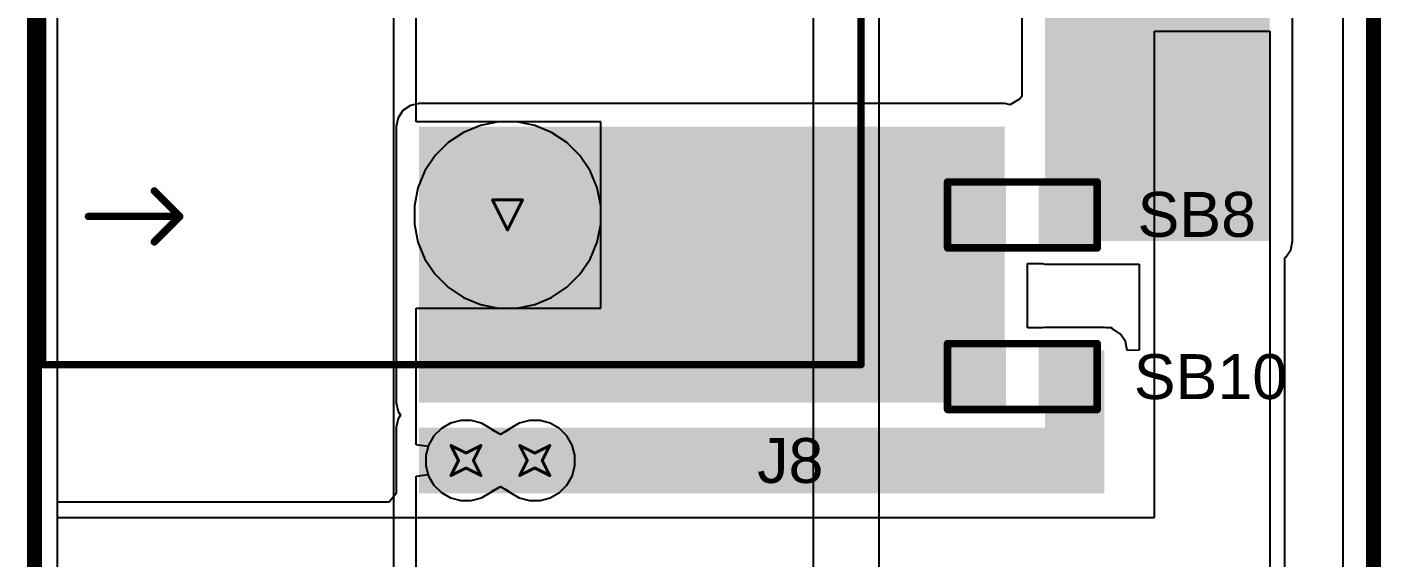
# Model space of a CAD drawing. Header units: inches. Extents: x -36 to 349, y -11 to 240.
# Drawn here: x -6.63 to 16.35, y 78.56 to 87.57 of the extents above; entities that cross this region are included whole.
import ezdxf

# ---------------------------------------------------------------- set-up
doc = ezdxf.new("R2010")
doc.units = ezdxf.units.IN
for name, color, linetype in [('Board Outline', 216, 'Continuous'), ('Bottom Layer', 5, 'Continuous'), ('Bottom Solder', 6, 'Continuous'), ('Drill Drawing', 1, 'Continuous'), ('Layer 1', 16, 'Continuous'), ('Layer 2', 76, 'Continuous'), ('Multi-Layer', 9, 'Continuous'), ('Pad Holes', 156, 'Continuous'), ('Top Layer', 1, 'Continuous'), ('Top Overlay', 2, 'Continuous'), ('Top Paste', 8, 'Continuous'), ('Top Solder', 216, 'Continuous'), ('Via Holes', 16, 'Continuous')]:
    doc.layers.add(name, color=color, linetype=linetype)
doc.styles.add('Arial', font='', dxfattribs={"height": 0.2})
doc.styles.get('Arial').set_extended_font_data('Arial')

# ---------------------------------------------------------------- blocks, each defined once
blk = doc.blocks.new('S______B______170')
at = {"layer": 'Top Layer'}
for points in [[(-1.143, -0.444), (-1.143, 0.445), (-0.381, 0.445), (-0.381, -0.444)], [(0.381, -0.444), (0.381, 0.445), (1.143, 0.445), (1.143, -0.444)]]:
    blk.add_hatch(color=1, dxfattribs=at).paths.add_polyline_path(points)
at = {"layer": 'Top Paste'}
for points in [[(-1.143, -0.444), (-1.143, 0.445), (-0.381, 0.445), (-0.381, -0.444)], [(0.381, -0.444), (0.381, 0.445), (1.143, 0.445), (1.143, -0.444)]]:
    blk.add_hatch(color=8, dxfattribs=at).paths.add_polyline_path(points)
at = {"layer": 'Top Solder'}
for points in [[(-1.245, -0.546), (-1.245, 0.546), (-0.279, 0.546), (-0.279, -0.546)], [(0.279, -0.546), (0.279, 0.546), (1.245, 0.546), (1.245, -0.546)]]:
    blk.add_hatch(color=216, dxfattribs=at).paths.add_polyline_path(points)
at = {"layer": 'Top Overlay'}
for points in [[(-1.27, -0.559, 0.127, 0.127, 0), (-1.27, 0.559, 0.127, 0.127, 0)], [(-1.27, 0.559, 0.127, 0.127, 0), (1.27, 0.559, 0.127, 0.127, 0)], [(1.27, -0.559, 0.127, 0.127, 0), (1.27, 0.559, 0.127, 0.127, 0)], [(-1.27, -0.559, 0.127, 0.127, 0), (1.27, -0.559, 0.127, 0.127, 0)]]:
    blk.add_lwpolyline(points, format="xyseb", dxfattribs=at)
for points in [[(-1.302, 0.559, 0.0635, 0.0635, 1), (-1.238, 0.559, 0.0635, 0.0635, 1)], [(-1.302, 0.559, 0.0635, 0.0635, 1), (-1.238, 0.559, 0.0635, 0.0635, 1)], [(1.238, 0.559, 0.0635, 0.0635, 1), (1.302, 0.559, 0.0635, 0.0635, 1)], [(1.238, 0.559, 0.0635, 0.0635, 1), (1.302, 0.559, 0.0635, 0.0635, 1)], [(-1.302, -0.559, 0.0635, 0.0635, 1), (-1.238, -0.559, 0.0635, 0.0635, 1)], [(-1.302, -0.559, 0.0635, 0.0635, 1), (-1.238, -0.559, 0.0635, 0.0635, 1)], [(1.238, -0.559, 0.0635, 0.0635, 1), (1.302, -0.559, 0.0635, 0.0635, 1)], [(1.238, -0.559, 0.0635, 0.0635, 1), (1.302, -0.559, 0.0635, 0.0635, 1)]]:
    blk.add_lwpolyline(points, format="xyseb", close=True, dxfattribs=at)
blk = doc.blocks.new('S______B______172')
at = {"layer": 'Top Layer'}
for points in [[(-1.143, -0.444), (-1.143, 0.445), (-0.381, 0.445), (-0.381, -0.444)], [(0.381, -0.444), (0.381, 0.445), (1.143, 0.445), (1.143, -0.444)]]:
    blk.add_hatch(color=1, dxfattribs=at).paths.add_polyline_path(points)
at = {"layer": 'Top Paste'}
for points in [[(-1.143, -0.444), (-1.143, 0.445), (-0.381, 0.445), (-0.381, -0.444)], [(0.381, -0.444), (0.381, 0.445), (1.143, 0.445), (1.143, -0.444)]]:
    blk.add_hatch(color=8, dxfattribs=at).paths.add_polyline_path(points)
at = {"layer": 'Top Solder'}
for points in [[(-1.245, -0.546), (-1.245, 0.546), (-0.279, 0.546), (-0.279, -0.546)], [(0.279, -0.546), (0.279, 0.546), (1.245, 0.546), (1.245, -0.546)]]:
    blk.add_hatch(color=216, dxfattribs=at).paths.add_polyline_path(points)
at = {"layer": 'Top Overlay'}
for points in [[(-1.27, -0.559, 0.127, 0.127, 0), (-1.27, 0.559, 0.127, 0.127, 0)], [(-1.27, 0.559, 0.127, 0.127, 0), (1.27, 0.559, 0.127, 0.127, 0)], [(1.27, -0.559, 0.127, 0.127, 0), (1.27, 0.559, 0.127, 0.127, 0)], [(-1.27, -0.559, 0.127, 0.127, 0), (1.27, -0.559, 0.127, 0.127, 0)]]:
    blk.add_lwpolyline(points, format="xyseb", dxfattribs=at)
for points in [[(-1.302, 0.559, 0.0635, 0.0635, 1), (-1.238, 0.559, 0.0635, 0.0635, 1)], [(-1.302, 0.559, 0.0635, 0.0635, 1), (-1.238, 0.559, 0.0635, 0.0635, 1)], [(1.238, 0.559, 0.0635, 0.0635, 1), (1.302, 0.559, 0.0635, 0.0635, 1)], [(1.238, 0.559, 0.0635, 0.0635, 1), (1.302, 0.559, 0.0635, 0.0635, 1)], [(-1.302, -0.559, 0.0635, 0.0635, 1), (-1.238, -0.559, 0.0635, 0.0635, 1)], [(-1.302, -0.559, 0.0635, 0.0635, 1), (-1.238, -0.559, 0.0635, 0.0635, 1)], [(1.238, -0.559, 0.0635, 0.0635, 1), (1.302, -0.559, 0.0635, 0.0635, 1)], [(1.238, -0.559, 0.0635, 0.0635, 1), (1.302, -0.559, 0.0635, 0.0635, 1)]]:
    blk.add_lwpolyline(points, format="xyseb", close=True, dxfattribs=at)
blk = doc.blocks.new('TB008A_508_04BE_344')
at = {"layer": 'Bottom Layer'}
blk.add_hatch(color=5, dxfattribs=at).paths.add_polyline_path([(-1.2, 1.2), (1.2, 1.2), (1.2, -1.2), (-1.2, -1.2)])
h = blk.add_hatch(color=5, dxfattribs=at)
edge = h.paths.add_edge_path()
edge.add_arc((5.08, 0), 1.2, 0, 360)
h = blk.add_hatch(color=5, dxfattribs=at)
edge = h.paths.add_edge_path()
edge.add_arc((10.16, 0), 1.2, 0, 360)
h = blk.add_hatch(color=5, dxfattribs=at)
edge = h.paths.add_edge_path()
edge.add_arc((15.24, 0), 1.2, 0, 360)
at = {"layer": 'Bottom Solder'}
blk.add_hatch(color=6, dxfattribs=at).paths.add_polyline_path([(-1.302, 1.302), (1.302, 1.302), (1.302, -1.302), (-1.302, -1.302)])
h = blk.add_hatch(color=6, dxfattribs=at)
edge = h.paths.add_edge_path()
edge.add_arc((5.08, 0), 1.302, 0, 360)
h = blk.add_hatch(color=6, dxfattribs=at)
edge = h.paths.add_edge_path()
edge.add_arc((10.16, 0), 1.302, 0, 360)
h = blk.add_hatch(color=6, dxfattribs=at)
edge = h.paths.add_edge_path()
edge.add_arc((15.24, 0), 1.302, 0, 360)
at = {"layer": 'Layer 1'}
h = blk.add_hatch(color=16, dxfattribs=at)
edge = h.paths.add_edge_path()
edge.add_arc((0, 0), 1.2, 0, 360)
h = blk.add_hatch(color=16, dxfattribs=at)
edge = h.paths.add_edge_path()
edge.add_arc((5.08, 0), 1.2, 0, 360)
h = blk.add_hatch(color=16, dxfattribs=at)
edge = h.paths.add_edge_path()
edge.add_arc((10.16, 0), 1.2, 0, 360)
h = blk.add_hatch(color=16, dxfattribs=at)
edge = h.paths.add_edge_path()
edge.add_arc((15.24, 0), 1.2, 0, 360)
at = {"layer": 'Layer 2'}
h = blk.add_hatch(color=76, dxfattribs=at)
edge = h.paths.add_edge_path()
edge.add_arc((0, 0), 1.2, 0, 360)
h = blk.add_hatch(color=76, dxfattribs=at)
edge = h.paths.add_edge_path()
edge.add_arc((5.08, 0), 1.2, 0, 360)
h = blk.add_hatch(color=76, dxfattribs=at)
edge = h.paths.add_edge_path()
edge.add_arc((10.16, 0), 1.2, 0, 360)
h = blk.add_hatch(color=76, dxfattribs=at)
edge = h.paths.add_edge_path()
edge.add_arc((15.24, 0), 1.2, 0, 360)
at = {"layer": 'Multi-Layer'}
h = blk.add_hatch(color=9, dxfattribs=at)
edge = h.paths.add_edge_path()
edge.add_arc((5.08, 0), 1.2, 0, 360)
h = blk.add_hatch(color=9, dxfattribs=at)
edge = h.paths.add_edge_path()
edge.add_arc((10.16, 0), 1.2, 0, 360)
h = blk.add_hatch(color=9, dxfattribs=at)
edge = h.paths.add_edge_path()
edge.add_arc((15.24, 0), 1.2, 0, 360)
at = {"layer": 'Pad Holes'}
h = blk.add_hatch(color=7, dxfattribs=at)
edge = h.paths.add_edge_path()
edge.add_arc((0, 0), 0.8, 0, 360)
h = blk.add_hatch(color=7, dxfattribs=at)
edge = h.paths.add_edge_path()
edge.add_arc((5.08, 0), 0.8, 0, 360)
h = blk.add_hatch(color=7, dxfattribs=at)
edge = h.paths.add_edge_path()
edge.add_arc((10.16, 0), 0.8, 0, 360)
h = blk.add_hatch(color=7, dxfattribs=at)
edge = h.paths.add_edge_path()
edge.add_arc((15.24, 0), 0.8, 0, 360)
at = {"layer": 'Top Layer'}
blk.add_hatch(color=1, dxfattribs=at).paths.add_polyline_path([(-1.2, 1.2), (1.2, 1.2), (1.2, -1.2), (-1.2, -1.2)])
h = blk.add_hatch(color=1, dxfattribs=at)
edge = h.paths.add_edge_path()
edge.add_arc((5.08, 0), 1.2, 0, 360)
h = blk.add_hatch(color=1, dxfattribs=at)
edge = h.paths.add_edge_path()
edge.add_arc((10.16, 0), 1.2, 0, 360)
h = blk.add_hatch(color=1, dxfattribs=at)
edge = h.paths.add_edge_path()
edge.add_arc((15.24, 0), 1.2, 0, 360)
at = {"layer": 'Top Solder'}
blk.add_hatch(color=216, dxfattribs=at).paths.add_polyline_path([(-1.302, 1.302), (1.302, 1.302), (1.302, -1.302), (-1.302, -1.302)])
h = blk.add_hatch(color=216, dxfattribs=at)
edge = h.paths.add_edge_path()
edge.add_arc((5.08, 0), 1.302, 0, 360)
h = blk.add_hatch(color=216, dxfattribs=at)
edge = h.paths.add_edge_path()
edge.add_arc((10.16, 0), 1.302, 0, 360)
h = blk.add_hatch(color=216, dxfattribs=at)
edge = h.paths.add_edge_path()
edge.add_arc((15.24, 0), 1.302, 0, 360)
at = {"layer": 'Top Overlay'}
for points in [[(-2.54, 7.89, 0.127, 0.127, 0), (17.78, 7.89, 0.127, 0.127, 0)], [(-2.54, 7.89, 0.127, 0.127, 0), (-2.54, -6, 0.127, 0.127, 0)], [(17.78, 7.89, 0.127, 0.127, 0), (17.78, -6, 0.127, 0.127, 0)], [(-0.025, 7.112, 0.127, 0.127, 0), (-0.025, 5.563, 0.127, 0.127, 0)], [(5.029, 7.137, 0.127, 0.127, 0), (5.029, 5.588, 0.127, 0.127, 0)], [(10.135, 7.112, 0.127, 0.127, 0), (10.135, 5.563, 0.127, 0.127, 0)], [(15.215, 7.112, 0.127, 0.127, 0), (15.215, 5.563, 0.127, 0.127, 0)], [(-0.457, 5.994, 0.127, 0.127, 0), (-0.025, 5.563, 0.127, 0.127, 0)], [(0.406, 5.994, 0.127, 0.127, 0), (-0.025, 5.563, 0.127, 0.127, 0)], [(4.597, 6.02, 0.127, 0.127, 0), (5.029, 5.588, 0.127, 0.127, 0)], [(5.461, 6.02, 0.127, 0.127, 0), (5.029, 5.588, 0.127, 0.127, 0)], [(9.703, 5.994, 0.127, 0.127, 0), (10.135, 5.563, 0.127, 0.127, 0)], [(10.566, 5.994, 0.127, 0.127, 0), (10.135, 5.563, 0.127, 0.127, 0)], [(14.783, 5.994, 0.127, 0.127, 0), (15.215, 5.563, 0.127, 0.127, 0)], [(15.646, 5.994, 0.127, 0.127, 0), (15.215, 5.563, 0.127, 0.127, 0)], [(-2.54, -6, 0.127, 0.127, 0), (17.78, -6, 0.127, 0.127, 0)]]:
    blk.add_lwpolyline(points, format="xyseb", dxfattribs=at)
for points in [[(-2.572, 7.89, 0.0635, 0.0635, 1), (-2.508, 7.89, 0.0635, 0.0635, 1)], [(-2.572, 7.89, 0.0635, 0.0635, 1), (-2.508, 7.89, 0.0635, 0.0635, 1)], [(17.748, 7.89, 0.0635, 0.0635, 1), (17.812, 7.89, 0.0635, 0.0635, 1)], [(17.748, 7.89, 0.0635, 0.0635, 1), (17.812, 7.89, 0.0635, 0.0635, 1)], [(-0.057, 7.112, 0.0635, 0.0635, 1), (0.006, 7.112, 0.0635, 0.0635, 1)], [(4.997, 7.137, 0.0635, 0.0635, 1), (5.061, 7.137, 0.0635, 0.0635, 1)], [(10.103, 7.112, 0.0635, 0.0635, 1), (10.166, 7.112, 0.0635, 0.0635, 1)], [(15.183, 7.112, 0.0635, 0.0635, 1), (15.246, 7.112, 0.0635, 0.0635, 1)], [(-0.489, 5.994, 0.0635, 0.0635, 1), (-0.425, 5.994, 0.0635, 0.0635, 1)], [(0.375, 5.994, 0.0635, 0.0635, 1), (0.438, 5.994, 0.0635, 0.0635, 1)], [(4.566, 6.02, 0.0635, 0.0635, 1), (4.629, 6.02, 0.0635, 0.0635, 1)], [(5.429, 6.02, 0.0635, 0.0635, 1), (5.493, 6.02, 0.0635, 0.0635, 1)], [(9.671, 5.994, 0.0635, 0.0635, 1), (9.735, 5.994, 0.0635, 0.0635, 1)], [(10.535, 5.994, 0.0635, 0.0635, 1), (10.598, 5.994, 0.0635, 0.0635, 1)], [(14.751, 5.994, 0.0635, 0.0635, 1), (14.815, 5.994, 0.0635, 0.0635, 1)], [(15.615, 5.994, 0.0635, 0.0635, 1), (15.678, 5.994, 0.0635, 0.0635, 1)], [(-0.057, 5.563, 0.0635, 0.0635, 1), (0.006, 5.563, 0.0635, 0.0635, 1)], [(-0.057, 5.563, 0.0635, 0.0635, 1), (0.006, 5.563, 0.0635, 0.0635, 1)], [(-0.057, 5.563, 0.0635, 0.0635, 1), (0.006, 5.563, 0.0635, 0.0635, 1)], [(4.997, 5.588, 0.0635, 0.0635, 1), (5.061, 5.588, 0.0635, 0.0635, 1)], [(4.997, 5.588, 0.0635, 0.0635, 1), (5.061, 5.588, 0.0635, 0.0635, 1)], [(4.997, 5.588, 0.0635, 0.0635, 1), (5.061, 5.588, 0.0635, 0.0635, 1)], [(10.103, 5.563, 0.0635, 0.0635, 1), (10.166, 5.563, 0.0635, 0.0635, 1)], [(10.103, 5.563, 0.0635, 0.0635, 1), (10.166, 5.563, 0.0635, 0.0635, 1)], [(10.103, 5.563, 0.0635, 0.0635, 1), (10.166, 5.563, 0.0635, 0.0635, 1)], [(15.183, 5.563, 0.0635, 0.0635, 1), (15.246, 5.563, 0.0635, 0.0635, 1)], [(15.183, 5.563, 0.0635, 0.0635, 1), (15.246, 5.563, 0.0635, 0.0635, 1)], [(15.183, 5.563, 0.0635, 0.0635, 1), (15.246, 5.563, 0.0635, 0.0635, 1)], [(-2.572, -6, 0.0635, 0.0635, 1), (-2.508, -6, 0.0635, 0.0635, 1)], [(-2.572, -6, 0.0635, 0.0635, 1), (-2.508, -6, 0.0635, 0.0635, 1)], [(17.748, -6, 0.0635, 0.0635, 1), (17.812, -6, 0.0635, 0.0635, 1)], [(17.748, -6, 0.0635, 0.0635, 1), (17.812, -6, 0.0635, 0.0635, 1)]]:
    blk.add_lwpolyline(points, format="xyseb", close=True, dxfattribs=at)

msp = doc.modelspace()

# ---------------------------------------------------------------- hatches: boundary and pattern name
at = {"layer": 'Bottom Layer'}
h = msp.add_hatch(color=5, dxfattribs=at)
edge = h.paths.add_edge_path()
edge.add_arc((0.822, 80.213), 0.3, 0, 360)
h = msp.add_hatch(color=5, dxfattribs=at)
edge = h.paths.add_edge_path()
edge.add_arc((1.99, 80.213), 0.3, 0, 360)
at = {"layer": 'Layer 1'}
h = msp.add_hatch(color=16, dxfattribs=at)
edge = h.paths.add_edge_path()
edge.add_arc((0.822, 80.213), 0.3, 0, 360)
h = msp.add_hatch(color=16, dxfattribs=at)
edge = h.paths.add_edge_path()
edge.add_arc((1.99, 80.213), 0.3, 0, 360)
at = {"layer": 'Layer 2'}
h = msp.add_hatch(color=76, dxfattribs=at)
edge = h.paths.add_edge_path()
edge.add_arc((0.822, 80.213), 0.3, 0, 360)
h = msp.add_hatch(color=76, dxfattribs=at)
edge = h.paths.add_edge_path()
edge.add_arc((1.99, 80.213), 0.3, 0, 360)
at = {"layer": 'Top Layer'}
for points in [[(10.646, 83.937), (11.408, 83.937), (11.408, 89.906), (10.646, 89.906)], [(10.646, 83.937), (14.462, 83.937), (14.462, 88.468), (10.646, 88.468)], [(0.027, 81.193), (9.966, 81.193), (9.966, 85.881), (0.027, 85.881)], [(10.646, 79.654), (11.656, 79.654), (11.656, 82.082), (10.646, 82.082)], [(0.027, 79.654), (11.656, 79.654), (11.656, 80.772), (0.027, 80.772)]]:
    msp.add_hatch(color=1, dxfattribs=at).paths.add_polyline_path(points)
h = msp.add_hatch(color=1, dxfattribs=at)
edge = h.paths.add_edge_path()
edge.add_arc((0.822, 80.213), 0.3, 0, 360)
h = msp.add_hatch(color=1, dxfattribs=at)
edge = h.paths.add_edge_path()
edge.add_arc((1.99, 80.213), 0.3, 0, 360)
at = {"layer": 'Via Holes'}
h = msp.add_hatch(color=7, dxfattribs=at)
edge = h.paths.add_edge_path()
edge.add_arc((0.822, 80.213), 0.15, 0, 360)
h = msp.add_hatch(color=7, dxfattribs=at)
edge = h.paths.add_edge_path()
edge.add_arc((1.99, 80.213), 0.15, 0, 360)

# ---------------------------------------------------------------- linework, layer by layer
at = {"layer": 'Board Outline'}
msp.add_lwpolyline([(-6.5, -7.021, 0.254, 0.254, 0), (-6.5, 123, 0.254, 0.254, 0)], format="xyseb", dxfattribs=at)
at = {"layer": 'Bottom Layer'}
for p, q in [((-6.112, 56.473), (-6.112, 123)), ((-0.411, 88.569), (-0.411, 85.962)), ((-0.022, 85.962), (-0.022, 88.569)), ((-0.411, 85.962), (-0.411, 82.8)), ((3.108, 85.962), (-0.022, 85.962)), ((3.108, 82.8), (3.108, 85.962)), ((-0.411, 82.8), (-0.411, 80.479)), ((-0.022, 80.479), (-0.022, 82.8)), ((-0.022, 82.8), (3.108, 82.8)), ((0.732, 80.894), (0.559, 80.848)), ((0.911, 80.894), (0.732, 80.894)), ((1.085, 80.848), (0.911, 80.894)), ((1.901, 80.894), (1.727, 80.848)), ((2.08, 80.894), (1.901, 80.894)), ((2.253, 80.848), (2.08, 80.894)), ((0.404, 80.758), (0.277, 80.631)), ((0.559, 80.848), (0.404, 80.758)), ((1.24, 80.758), (1.085, 80.848)), ((1.268, 80.73), (1.24, 80.758)), ((1.406, 80.653), (1.268, 80.73)), ((1.544, 80.73), (1.406, 80.653)), ((1.572, 80.758), (1.544, 80.73)), ((1.727, 80.848), (1.572, 80.758)), ((2.408, 80.758), (2.253, 80.848)), ((2.535, 80.631), (2.408, 80.758)), ((-0.411, 80.479), (-0.411, 79.947)), ((0.181, 80.452), (-0.022, 80.479)), ((0.187, 80.476), (0.181, 80.452)), ((0.277, 80.631), (0.187, 80.476)), ((2.625, 80.476), (2.535, 80.631)), ((2.671, 80.303), (2.625, 80.476)), ((2.671, 80.124), (2.671, 80.303)), ((-0.022, 79.947), (0.181, 79.974)), ((0.181, 79.974), (0.187, 79.95)), ((2.625, 79.95), (2.671, 80.124)), ((-0.411, 79.947), (-0.411, 75.168)), ((-0.022, 75.168), (-0.022, 79.947)), ((0.187, 79.95), (0.277, 79.795)), ((0.277, 79.795), (0.404, 79.668)), ((1.268, 79.696), (1.406, 79.773)), ((1.406, 79.773), (1.544, 79.696)), ((2.408, 79.668), (2.535, 79.795)), ((2.535, 79.795), (2.625, 79.95)), ((0.404, 79.668), (0.559, 79.579)), ((0.559, 79.579), (0.732, 79.532)), ((0.732, 79.532), (0.911, 79.532)), ((0.911, 79.532), (1.085, 79.579)), ((1.085, 79.579), (1.24, 79.668)), ((1.24, 79.668), (1.268, 79.696)), ((1.544, 79.696), (1.572, 79.668)), ((1.572, 79.668), (1.727, 79.579)), ((1.727, 79.579), (1.901, 79.532)), ((1.901, 79.532), (2.08, 79.532)), ((2.08, 79.532), (2.253, 79.579)), ((2.253, 79.579), (2.408, 79.668))]:
    msp.add_line(p, q, dxfattribs=at)
at = {"layer": 'Drill Drawing'}
for points in [[(1.273, 84.635, 0.0508, 0.0508, 0), (1.781, 84.635, 0.0508, 0.0508, 0)], [(1.273, 84.635, 0.0508, 0.0508, 0), (1.527, 84.127, 0.0508, 0.0508, 0)], [(1.527, 84.127, 0.0508, 0.0508, 0), (1.781, 84.635, 0.0508, 0.0508, 0)], [(0.568, 80.467, 0.0508, 0.0508, 0), (0.822, 80.34, 0.0508, 0.0508, 0)], [(0.568, 80.467, 0.0508, 0.0508, 0), (0.695, 80.213, 0.0508, 0.0508, 0)], [(0.822, 80.34, 0.0508, 0.0508, 0), (1.076, 80.467, 0.0508, 0.0508, 0)], [(0.949, 80.213, 0.0508, 0.0508, 0), (1.076, 80.467, 0.0508, 0.0508, 0)], [(1.736, 80.467, 0.0508, 0.0508, 0), (1.99, 80.34, 0.0508, 0.0508, 0)], [(1.736, 80.467, 0.0508, 0.0508, 0), (1.863, 80.213, 0.0508, 0.0508, 0)], [(1.99, 80.34, 0.0508, 0.0508, 0), (2.244, 80.467, 0.0508, 0.0508, 0)], [(2.117, 80.213, 0.0508, 0.0508, 0), (2.244, 80.467, 0.0508, 0.0508, 0)], [(0.568, 79.959, 0.0508, 0.0508, 0), (0.695, 80.213, 0.0508, 0.0508, 0)], [(0.949, 80.213, 0.0508, 0.0508, 0), (1.076, 79.959, 0.0508, 0.0508, 0)], [(1.736, 79.959, 0.0508, 0.0508, 0), (1.863, 80.213, 0.0508, 0.0508, 0)], [(2.117, 80.213, 0.0508, 0.0508, 0), (2.244, 79.959, 0.0508, 0.0508, 0)], [(0.568, 79.959, 0.0508, 0.0508, 0), (0.822, 80.086, 0.0508, 0.0508, 0)], [(0.822, 80.086, 0.0508, 0.0508, 0), (1.076, 79.959, 0.0508, 0.0508, 0)], [(1.736, 79.959, 0.0508, 0.0508, 0), (1.99, 80.086, 0.0508, 0.0508, 0)], [(1.99, 80.086, 0.0508, 0.0508, 0), (2.244, 79.959, 0.0508, 0.0508, 0)]]:
    msp.add_lwpolyline(points, format="xyseb", dxfattribs=at)
for points in [[(1.261, 84.635, 0.0254, 0.0254, 1), (1.286, 84.635, 0.0254, 0.0254, 1)], [(1.261, 84.635, 0.0254, 0.0254, 1), (1.286, 84.635, 0.0254, 0.0254, 1)], [(1.769, 84.635, 0.0254, 0.0254, 1), (1.794, 84.635, 0.0254, 0.0254, 1)], [(1.769, 84.635, 0.0254, 0.0254, 1), (1.794, 84.635, 0.0254, 0.0254, 1)], [(1.515, 84.127, 0.0254, 0.0254, 1), (1.54, 84.127, 0.0254, 0.0254, 1)], [(1.515, 84.127, 0.0254, 0.0254, 1), (1.54, 84.127, 0.0254, 0.0254, 1)], [(0.555, 80.467, 0.0254, 0.0254, 1), (0.58, 80.467, 0.0254, 0.0254, 1)], [(0.555, 80.467, 0.0254, 0.0254, 1), (0.58, 80.467, 0.0254, 0.0254, 1)], [(1.063, 80.467, 0.0254, 0.0254, 1), (1.088, 80.467, 0.0254, 0.0254, 1)], [(1.063, 80.467, 0.0254, 0.0254, 1), (1.088, 80.467, 0.0254, 0.0254, 1)], [(1.723, 80.467, 0.0254, 0.0254, 1), (1.749, 80.467, 0.0254, 0.0254, 1)], [(1.723, 80.467, 0.0254, 0.0254, 1), (1.749, 80.467, 0.0254, 0.0254, 1)], [(2.231, 80.467, 0.0254, 0.0254, 1), (2.257, 80.467, 0.0254, 0.0254, 1)], [(2.231, 80.467, 0.0254, 0.0254, 1), (2.257, 80.467, 0.0254, 0.0254, 1)], [(0.682, 80.213, 0.0254, 0.0254, 1), (0.707, 80.213, 0.0254, 0.0254, 1)], [(0.682, 80.213, 0.0254, 0.0254, 1), (0.707, 80.213, 0.0254, 0.0254, 1)], [(0.809, 80.34, 0.0254, 0.0254, 1), (0.834, 80.34, 0.0254, 0.0254, 1)], [(0.809, 80.34, 0.0254, 0.0254, 1), (0.834, 80.34, 0.0254, 0.0254, 1)], [(0.936, 80.213, 0.0254, 0.0254, 1), (0.961, 80.213, 0.0254, 0.0254, 1)], [(0.936, 80.213, 0.0254, 0.0254, 1), (0.961, 80.213, 0.0254, 0.0254, 1)], [(1.85, 80.213, 0.0254, 0.0254, 1), (1.876, 80.213, 0.0254, 0.0254, 1)], [(1.85, 80.213, 0.0254, 0.0254, 1), (1.876, 80.213, 0.0254, 0.0254, 1)], [(1.977, 80.34, 0.0254, 0.0254, 1), (2.003, 80.34, 0.0254, 0.0254, 1)], [(1.977, 80.34, 0.0254, 0.0254, 1), (2.003, 80.34, 0.0254, 0.0254, 1)], [(2.104, 80.213, 0.0254, 0.0254, 1), (2.13, 80.213, 0.0254, 0.0254, 1)], [(2.104, 80.213, 0.0254, 0.0254, 1), (2.13, 80.213, 0.0254, 0.0254, 1)], [(0.555, 79.959, 0.0254, 0.0254, 1), (0.58, 79.959, 0.0254, 0.0254, 1)], [(0.555, 79.959, 0.0254, 0.0254, 1), (0.58, 79.959, 0.0254, 0.0254, 1)], [(0.809, 80.086, 0.0254, 0.0254, 1), (0.834, 80.086, 0.0254, 0.0254, 1)], [(0.809, 80.086, 0.0254, 0.0254, 1), (0.834, 80.086, 0.0254, 0.0254, 1)], [(1.063, 79.959, 0.0254, 0.0254, 1), (1.088, 79.959, 0.0254, 0.0254, 1)], [(1.063, 79.959, 0.0254, 0.0254, 1), (1.088, 79.959, 0.0254, 0.0254, 1)], [(1.723, 79.959, 0.0254, 0.0254, 1), (1.749, 79.959, 0.0254, 0.0254, 1)], [(1.723, 79.959, 0.0254, 0.0254, 1), (1.749, 79.959, 0.0254, 0.0254, 1)], [(1.977, 80.086, 0.0254, 0.0254, 1), (2.003, 80.086, 0.0254, 0.0254, 1)], [(1.977, 80.086, 0.0254, 0.0254, 1), (2.003, 80.086, 0.0254, 0.0254, 1)], [(2.231, 79.959, 0.0254, 0.0254, 1), (2.257, 79.959, 0.0254, 0.0254, 1)], [(2.231, 79.959, 0.0254, 0.0254, 1), (2.257, 79.959, 0.0254, 0.0254, 1)]]:
    msp.add_lwpolyline(points, format="xyseb", close=True, dxfattribs=at)
at = {"layer": 'Layer 1'}
for p, q in [((-6.112, -7.021), (-6.112, 123)), ((1.372, 85.962), (1.066, 85.901)), ((1.683, 85.962), (1.372, 85.962)), ((1.989, 85.901), (1.683, 85.962)), ((0.779, 85.782), (0.52, 85.609)), ((1.066, 85.901), (0.779, 85.782)), ((2.276, 85.782), (1.989, 85.901)), ((2.535, 85.609), (2.276, 85.782)), ((0.52, 85.609), (0.299, 85.389)), ((2.755, 85.389), (2.535, 85.609)), ((0.299, 85.389), (0.126, 85.13)), ((2.929, 85.13), (2.755, 85.389)), ((0.126, 85.13), (0.007, 84.842)), ((3.048, 84.842), (2.929, 85.13)), ((0.007, 84.842), (-0.054, 84.537)), ((3.108, 84.537), (3.048, 84.842)), ((-0.054, 84.537), (-0.054, 84.225)), ((3.108, 84.225), (3.108, 84.537)), ((-0.054, 84.225), (0.007, 83.92)), ((3.048, 83.92), (3.108, 84.225)), ((0.007, 83.92), (0.126, 83.632)), ((2.929, 83.632), (3.048, 83.92)), ((0.126, 83.632), (0.299, 83.373)), ((2.755, 83.373), (2.929, 83.632)), ((0.299, 83.373), (0.52, 83.153)), ((2.535, 83.153), (2.755, 83.373)), ((0.52, 83.153), (0.779, 82.98)), ((0.779, 82.98), (1.066, 82.861)), ((1.989, 82.861), (2.276, 82.98)), ((2.276, 82.98), (2.535, 83.153)), ((1.066, 82.861), (1.372, 82.8)), ((1.372, 82.8), (1.683, 82.8)), ((1.683, 82.8), (1.989, 82.861)), ((0.732, 80.894), (0.559, 80.848)), ((0.911, 80.894), (0.732, 80.894)), ((1.085, 80.848), (0.911, 80.894)), ((1.901, 80.894), (1.727, 80.848)), ((2.08, 80.894), (1.901, 80.894)), ((2.253, 80.848), (2.08, 80.894)), ((0.404, 80.758), (0.277, 80.631)), ((0.559, 80.848), (0.404, 80.758)), ((1.24, 80.758), (1.085, 80.848)), ((1.406, 80.656), (1.24, 80.758)), ((1.572, 80.758), (1.406, 80.656)), ((1.727, 80.848), (1.572, 80.758)), ((2.408, 80.758), (2.253, 80.848)), ((2.535, 80.631), (2.408, 80.758)), ((0.187, 80.476), (0.141, 80.303)), ((0.277, 80.631), (0.187, 80.476)), ((2.625, 80.476), (2.535, 80.631)), ((2.671, 80.303), (2.625, 80.476)), ((0.141, 80.303), (0.141, 80.124)), ((2.671, 80.124), (2.671, 80.303)), ((0.141, 80.124), (0.187, 79.95)), ((2.625, 79.95), (2.671, 80.124)), ((0.187, 79.95), (0.277, 79.795)), ((0.277, 79.795), (0.404, 79.668)), ((1.24, 79.668), (1.406, 79.771)), ((1.406, 79.771), (1.572, 79.668)), ((2.408, 79.668), (2.535, 79.795)), ((2.535, 79.795), (2.625, 79.95)), ((0.404, 79.668), (0.559, 79.579)), ((0.559, 79.579), (0.732, 79.532)), ((0.732, 79.532), (0.911, 79.532)), ((0.911, 79.532), (1.085, 79.579)), ((1.085, 79.579), (1.24, 79.668)), ((1.572, 79.668), (1.727, 79.579)), ((1.727, 79.579), (1.901, 79.532)), ((1.901, 79.532), (2.08, 79.532)), ((2.08, 79.532), (2.253, 79.579)), ((2.253, 79.579), (2.408, 79.668))]:
    msp.add_line(p, q, dxfattribs=at)
at = {"layer": 'Layer 2'}
for p, q in [((-6.112, 60.579), (-6.112, 123)), ((6.715, 103.671), (6.715, 73.812)), ((7.832, 74.752), (7.832, 99.168)), ((1.372, 85.962), (1.066, 85.901)), ((1.683, 85.962), (1.372, 85.962)), ((1.989, 85.901), (1.683, 85.962)), ((0.779, 85.782), (0.52, 85.609)), ((1.066, 85.901), (0.779, 85.782)), ((2.276, 85.782), (1.989, 85.901)), ((2.535, 85.609), (2.276, 85.782)), ((0.52, 85.609), (0.299, 85.389)), ((2.755, 85.389), (2.535, 85.609)), ((0.299, 85.389), (0.126, 85.13)), ((2.929, 85.13), (2.755, 85.389)), ((0.126, 85.13), (0.007, 84.842)), ((3.048, 84.842), (2.929, 85.13)), ((0.007, 84.842), (-0.054, 84.537)), ((3.108, 84.537), (3.048, 84.842)), ((-0.054, 84.537), (-0.054, 84.225)), ((3.108, 84.225), (3.108, 84.537)), ((-0.054, 84.225), (0.007, 83.92)), ((3.048, 83.92), (3.108, 84.225)), ((0.007, 83.92), (0.126, 83.632)), ((2.929, 83.632), (3.048, 83.92)), ((0.126, 83.632), (0.299, 83.373)), ((2.755, 83.373), (2.929, 83.632)), ((0.299, 83.373), (0.52, 83.153)), ((2.535, 83.153), (2.755, 83.373)), ((0.52, 83.153), (0.779, 82.98)), ((0.779, 82.98), (1.066, 82.861)), ((1.989, 82.861), (2.276, 82.98)), ((2.276, 82.98), (2.535, 83.153)), ((1.066, 82.861), (1.372, 82.8)), ((1.372, 82.8), (1.683, 82.8)), ((1.683, 82.8), (1.989, 82.861))]:
    msp.add_line(p, q, dxfattribs=at)
at = {"layer": 'Top Layer'}
for p, q in [((-6.112, 79.507), (-6.112, 107.894)), ((15.705, 92.43), (15.705, 76.664)), ((10.258, 88.636), (10.258, 86.389)), ((14.85, 83.937), (14.85, 88.468)), ((12.506, 79.248), (12.506, 87.503)), ((12.506, 87.503), (14.462, 87.503)), ((14.462, 87.503), (14.462, 77.292)), ((-0.121, 86.24), (-0.247, 86.156)), ((0.027, 86.27), (-0.121, 86.24)), ((9.966, 86.27), (0.027, 86.27)), ((10.054, 86.252), (9.966, 86.27)), ((10.217, 86.346), (10.054, 86.252)), ((10.258, 86.389), (10.217, 86.346)), ((-0.331, 86.03), (-0.361, 85.881)), ((-0.247, 86.156), (-0.331, 86.03)), ((-0.361, 85.881), (-0.361, 81.193)), ((14.82, 83.788), (14.85, 83.937)), ((14.721, 83.651), (14.736, 83.662)), ((14.721, 77.292), (14.721, 83.651)), ((14.736, 83.662), (14.82, 83.788)), ((10.354, 82.463), (10.354, 83.556)), ((10.354, 83.556), (10.609, 83.556)), ((10.609, 83.556), (10.646, 83.548)), ((10.646, 83.548), (12.247, 83.548)), ((12.247, 83.548), (12.247, 82.086)), ((10.609, 82.463), (10.354, 82.463)), ((10.646, 82.471), (10.609, 82.463)), ((11.656, 82.471), (10.646, 82.471)), ((11.694, 82.463), (11.656, 82.471)), ((11.789, 82.463), (11.694, 82.463)), ((11.789, 82.444), (11.789, 82.463)), ((11.805, 82.441), (11.789, 82.444)), ((11.931, 82.357), (11.805, 82.441)), ((12.015, 82.231), (11.931, 82.357)), ((12.045, 82.082), (12.015, 82.231)), ((12.247, 82.086), (12.045, 82.082)), ((-0.361, 81.193), (-0.331, 81.045)), ((-0.331, 80.921), (-0.361, 80.772)), ((-0.331, 81.045), (-0.29, 80.983)), ((-0.29, 80.983), (-0.331, 80.921)), ((-0.361, 80.772), (-0.361, 79.654)), ((-0.482, 79.507), (-6.112, 79.507)), ((-0.361, 79.654), (-0.482, 79.507)), ((-6.112, 57.76), (-6.112, 79.248)), ((-6.112, 79.248), (12.506, 79.248))]:
    msp.add_line(p, q, dxfattribs=at)
msp.add_lwpolyline([(16.223, 76.664, 0.254, 0.254, 0), (16.223, 94.226, 0.254, 0.254, 0)], format="xyseb", dxfattribs=at)

# ---------------------------------------------------------------- block references
at = {"rotation": 90}
msp.add_blockref('TB008A_508_04BE_344', (1.527, 84.381), dxfattribs=at)
for name, p in [('S______B______172', (10.265, 84.381)), ('S______B______170', (10.265, 81.638))]:
    msp.add_blockref(name, p)

# ---------------------------------------------------------------- texts
at = {"layer": 'Top Overlay', "style": 'Arial'}
for s, p in [('SB8', (12.219, 84.009)), ('SB10', (12.155, 81.256)), ('J8', (5.764, 79.832))]:
    msp.add_text(s, height=0.762, dxfattribs=at).set_placement(p)

doc.saveas('drawing.dxf')
